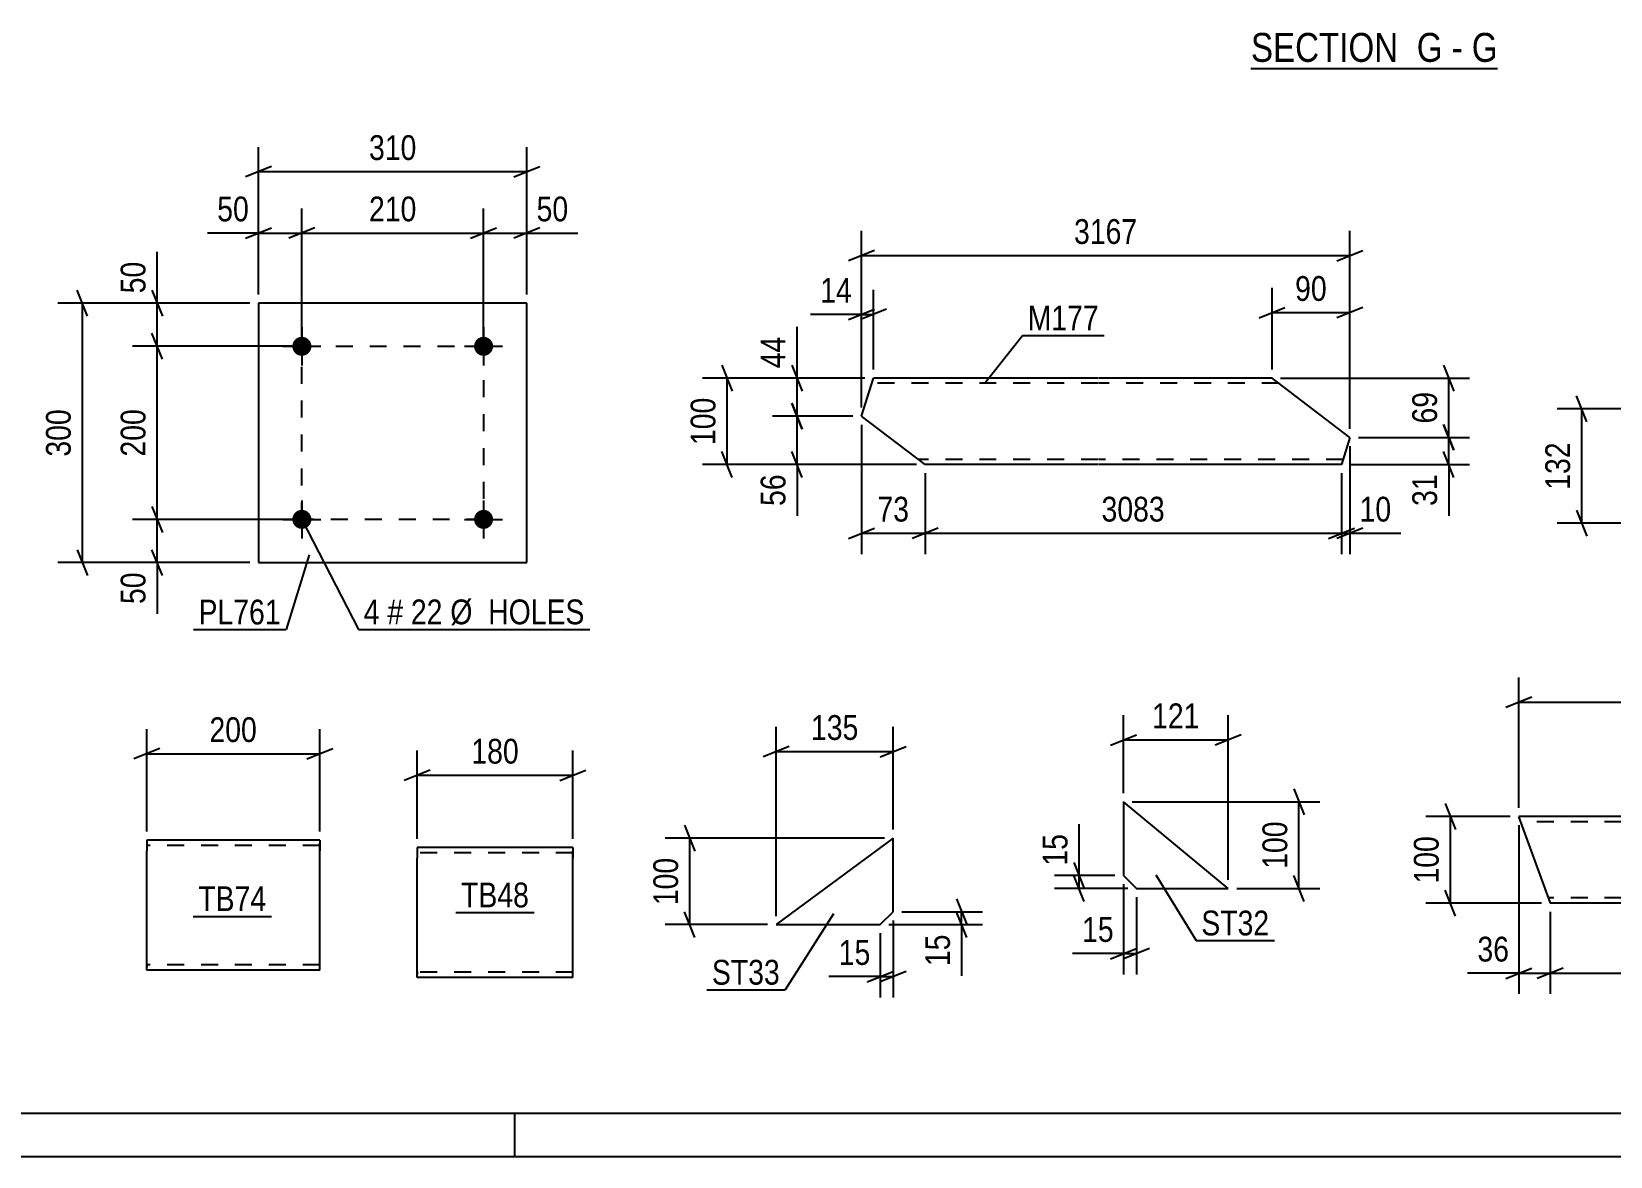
# Model space of a CAD drawing. Header units: millimetres. Extents: x 0 to 841, y 0 to 594.
# Drawn here: x 155.2 to 337.6, y 0 to 130 of the extents above; entities that cross this region are included whole.
import ezdxf

# ---------------------------------------------------------------- set-up
doc = ezdxf.new("R2010")
doc.units = ezdxf.units.MM
doc.linetypes.add('DXK_LINE_DOT2', pattern=[3.9198, 1.9599, -1.9599])
doc.styles.add('Arial Narrow', font='ARIALN.TTF', dxfattribs={"height": 0.2})

# ---------------------------------------------------------------- blocks, each defined once
blk = doc.blocks.new('Unknown-318465270-50 - 2548')
at = {"color": 6, "linetype": 'Continuous'}
blk.add_line((296.09, 125.73), (324.59, 125.73), dxfattribs=at)
at = {"color": 0, "linetype": 'Continuous'}
for points in [[(314.2, 126.48), (314.2, 129.98), (296.09, 129.98), (296.09, 126.48)], [(318.23, 126.48), (318.23, 129.98), (315.25, 129.98), (315.25, 126.48)], [(320.56, 126.48), (320.56, 129.98), (319.28, 129.98), (319.28, 126.48)], [(324.59, 126.48), (324.59, 129.98), (321.61, 129.98), (321.61, 126.48)]]:
    blk.add_wipeout(points, dxfattribs=at)
at = {"color": 7, "linetype": 'Continuous', "style": 'Arial Narrow'}
for s, p in [('SECTION ', (296.09, 126.48)), ('G', (315.25, 126.48)), ('G', (321.61, 126.48)), ('-', (319.28, 126.48))]:
    blk.add_text(s, height=3.34, dxfattribs=at).set_placement(p)
blk = doc.blocks.new('Unknown-318465270-1113')
at = {"color": 5, "linetype": 'Continuous'}
for p, q in [((5, 5), (836, 5)), ((211, 0), (211, 5)), ((0, 0), (841, 0))]:
    blk.add_line(p, q, dxfattribs=at)
blk = doc.blocks.new('Part-318465270-2434 - 2418')
at = {"color": 2, "linetype": 'Continuous'}
for p, q in [((350.68, 39.28), (327.04, 39.28)), ((330.65, 29.37), (327.04, 39.28)), ((370.78, 39.28), (350.78, 39.28)), ((370.78, 39.28), (374.42, 29.28)), ((330.68, 29.28), (330.65, 29.37)), ((350.68, 29.28), (330.68, 29.28)), ((374.42, 29.28), (350.78, 29.28))]:
    blk.add_line(p, q, dxfattribs=at)
at = {"color": 7, "linetype": 'DXK_LINE_DOT2'}
for p, q in [((350.68, 38.68), (327.26, 38.68)), ((371, 38.68), (350.78, 38.68)), ((330.46, 29.88), (330.44, 29.92)), ((350.68, 29.88), (330.46, 29.88)), ((374.2, 29.88), (350.78, 29.88)), ((374.2, 29.88), (374.18, 29.92))]:
    blk.add_line(p, q, dxfattribs=at)
blk = doc.blocks.new('Part-318465270-2163 - 2147')
at = {"color": 2, "linetype": 'Continuous'}
for p, q in [((251.08, 85.54), (252.45, 89.94)), ((278.42, 89.94), (252.45, 89.94)), ((298.52, 89.94), (278.52, 89.94)), ((307.52, 83.09), (298.52, 89.94)), ((258.42, 79.94), (251.08, 85.54)), ((307.52, 83.09), (306.54, 79.94)), ((278.42, 79.94), (258.42, 79.94)), ((306.54, 79.94), (278.52, 79.94))]:
    blk.add_line(p, q, dxfattribs=at)
at = {"color": 7, "linetype": 'DXK_LINE_DOT2'}
for p, q in [((278.42, 89.34), (252.26, 89.34)), ((299.31, 89.34), (278.52, 89.34)), ((278.42, 80.54), (257.64, 80.54)), ((306.72, 80.54), (278.52, 80.54))]:
    blk.add_line(p, q, dxfattribs=at)
blk = doc.blocks.new('Part-318465270-1904 - 1889')
at = {"color": 2, "linetype": 'Continuous'}
for p, q in [((199.73, 35.68), (199.73, 34.48)), ((217.73, 35.68), (199.73, 35.68)), ((217.73, 35.68), (217.73, 35.58)), ((217.73, 35.58), (217.73, 34.48)), ((199.73, 21.42), (199.73, 34.48)), ((217.73, 20.68), (217.73, 34.48)), ((199.73, 20.77), (199.73, 21.42)), ((199.73, 20.68), (199.73, 20.77)), ((217.73, 20.68), (199.73, 20.68))]:
    blk.add_line(p, q, dxfattribs=at)
at = {"color": 7, "linetype": 'DXK_LINE_DOT2'}
for p, q in [((217.73, 35.08), (199.73, 35.08)), ((217.73, 35.68), (217.73, 35.68)), ((217.73, 34.48), (217.73, 35.32)), ((199.73, 21.42), (199.73, 21.03)), ((199.73, 21.28), (199.73, 21.32)), ((217.73, 21.28), (199.73, 21.28)), ((199.73, 20.68), (199.73, 20.68)), ((217.73, 21.28), (217.73, 21.32))]:
    blk.add_line(p, q, dxfattribs=at)
blk = doc.blocks.new('Part-318465270-1839 - 1823')
at = {"color": 2, "linetype": 'Continuous'}
for p, q in [((293.44, 30.97), (281.35, 40.97)), ((281.35, 40.97), (281.35, 32.47)), ((281.35, 32.47), (282.85, 30.97)), ((282.85, 30.97), (293.44, 30.97))]:
    blk.add_line(p, q, dxfattribs=at)
blk = doc.blocks.new('Part-318465270-1765 - 1749')
at = {"color": 2, "linetype": 'Continuous'}
for p, q in [((254.73, 36.78), (241.23, 26.78)), ((254.73, 28.28), (254.73, 36.78)), ((253.23, 26.78), (254.73, 28.28)), ((241.23, 26.78), (253.23, 26.78))]:
    blk.add_line(p, q, dxfattribs=at)
blk = doc.blocks.new('Part-318465270-1732 - 1718')
at = {"color": 2, "linetype": 'Continuous'}
for p, q in [((168.47, 36.53), (168.47, 35.33)), ((188.47, 36.53), (168.47, 36.53)), ((188.47, 36.53), (188.47, 36.44)), ((168.47, 22.27), (168.47, 35.33)), ((188.47, 36.44), (188.47, 35.33)), ((188.47, 21.53), (188.47, 35.33)), ((168.47, 21.62), (168.47, 22.27)), ((168.47, 21.53), (168.47, 21.62)), ((188.47, 21.53), (168.47, 21.53))]:
    blk.add_line(p, q, dxfattribs=at)
at = {"color": 7, "linetype": 'DXK_LINE_DOT2'}
for p, q in [((188.47, 35.93), (168.47, 35.93)), ((188.47, 35.33), (188.47, 36.18)), ((168.47, 22.27), (168.47, 21.88)), ((168.47, 22.13), (168.47, 22.18)), ((188.47, 22.13), (168.47, 22.13)), ((188.47, 22.13), (188.47, 22.18)), ((168.47, 21.53), (168.47, 21.53))]:
    blk.add_line(p, q, dxfattribs=at)
blk = doc.blocks.new('Part-318465270-1331 - 1315')
at = {"color": 2, "linetype": 'Continuous'}
for p, q in [((181.4, 98.61), (181.4, 68.61)), ((212.4, 98.61), (181.4, 98.61)), ((212.4, 68.61), (212.4, 98.61)), ((181.4, 68.61), (212.4, 68.61))]:
    blk.add_line(p, q, dxfattribs=at)
blk = doc.blocks.new('Bolt-318465270-1364 - 1315')
at = {"linetype": 'Continuous'}
for points in [[(187.5, 73.61, -1), (185.3, 73.61, -1)], [(208.5, 73.61, -1), (206.3, 73.61, -1)]]:
    blk.add_hatch(color=1, dxfattribs=at).paths.add_polyline_path(points)
at = {"color": 1, "linetype": 'Continuous'}
for p, q in [((186.4, 75.81), (186.4, 71.41)), ((207.4, 75.81), (207.4, 71.41)), ((184.2, 73.61), (188.6, 73.61)), ((205.2, 73.61), (209.6, 73.61))]:
    blk.add_line(p, q, dxfattribs=at)
blk = doc.blocks.new('Bolt-318465270-1369 - 1315')
at = {"linetype": 'Continuous'}
for points in [[(187.5, 93.61, -1), (185.3, 93.61, -1)], [(208.5, 93.61, -1), (206.3, 93.61, -1)]]:
    blk.add_hatch(color=1, dxfattribs=at).paths.add_polyline_path(points)
at = {"color": 1, "linetype": 'Continuous'}
for p, q in [((186.4, 95.81), (186.4, 91.41)), ((207.4, 95.81), (207.4, 91.41)), ((184.2, 93.61), (188.6, 93.61)), ((205.2, 93.61), (209.6, 93.61))]:
    blk.add_line(p, q, dxfattribs=at)
blk = doc.blocks.new('Rectangle-318465270-1478 - 1315')
at = {"color": 1, "linetype": 'DXK_LINE_DOT2'}
blk.add_lwpolyline([(186.4, 93.61), (207.4, 93.61), (207.4, 73.61), (186.4, 73.61), (186.4, 93.61)], close=True, dxfattribs=at)
blk = doc.blocks.new('StraightDimension-318465270-1245 - 1205')
at = {"color": 7, "linetype": 'Continuous'}
for p, q in [((334.92, 84.87), (333.72, 87.87)), ((345.06, 86.37), (331.47, 86.37)), ((334.32, 73.17), (334.32, 86.37)), ((345.06, 73.17), (331.47, 73.17)), ((333.72, 74.67), (334.92, 71.67))]:
    blk.add_line(p, q, dxfattribs=at)
at = {"color": 0}
blk.add_wipeout([(333.57, 83.11), (329.37, 83.11), (329.37, 76.43), (333.57, 76.43)], dxfattribs=at)
at = {"color": 3, "style": 'Arial Narrow'}
blk.add_text('132', height=2.863, rotation=90.0002, dxfattribs=at).set_placement((332.97, 77.03))
blk = doc.blocks.new('StraightDimension-318465270-2501 - 2418')
at = {"color": 7, "linetype": 'Continuous'}
for p, q in [((327.04, 38.28), (327.04, 18.77)), ((330.68, 28.28), (330.68, 18.77)), ((325.54, 20.57), (328.54, 21.77)), ((327.04, 21.17), (330.68, 21.17)), ((332.18, 21.77), (329.18, 20.57))]:
    blk.add_line(p, q, dxfattribs=at)
at = {"color": 0}
blk.add_wipeout([(326.51, 21.92), (326.51, 26.12), (321.66, 26.12), (321.66, 21.92)], dxfattribs=at)
at = {"color": 7, "linetype": 'Continuous'}
blk.add_line((327.04, 21.17), (321.13, 21.17), dxfattribs=at)
blk.add_line((327.04, 21.17), (321.13, 21.17), dxfattribs=at)
at = {"color": 3, "style": 'Arial Narrow'}
blk.add_text('36', height=2.863, dxfattribs=at).set_placement((322.26, 22.52))
blk = doc.blocks.new('StraightDimension-318465270-2437 - 2418')
at = {"color": 7, "linetype": 'Continuous'}
for p, q in [((327.04, 40.28), (327.04, 55.33)), ((374.42, 30.28), (374.42, 55.33)), ((328.54, 53.08), (325.54, 51.88)), ((372.92, 51.88), (375.92, 53.08)), ((327.04, 52.48), (374.42, 52.48))]:
    blk.add_line(p, q, dxfattribs=at)
at = {"color": 0}
blk.add_wipeout([(354.99, 53.23), (354.99, 57.43), (346.47, 57.43), (346.47, 53.23)], dxfattribs=at)
at = {"color": 3, "style": 'Arial Narrow'}
blk.add_text('3261', height=2.863, dxfattribs=at).set_placement((347.07, 53.83))
blk = doc.blocks.new('StraightDimension-318465270-2448 - 2418')
at = {"color": 7, "linetype": 'Continuous'}
for p, q in [((318.53, 40.78), (319.73, 37.78)), ((326.04, 39.28), (316.28, 39.28)), ((319.13, 29.28), (319.13, 39.28)), ((329.68, 29.28), (316.28, 29.28)), ((319.73, 27.78), (318.53, 30.78))]:
    blk.add_line(p, q, dxfattribs=at)
at = {"color": 0}
blk.add_wipeout([(318.38, 37.62), (314.18, 37.62), (314.18, 30.93), (318.38, 30.93)], dxfattribs=at)
at = {"color": 3, "style": 'Arial Narrow'}
blk.add_text('100', height=2.863, rotation=90.0002, dxfattribs=at).set_placement((317.78, 31.53))
blk = doc.blocks.new('StraightDimension-318465270-2484 - 2418')
at = {"color": 7, "linetype": 'Continuous'}
for p, q in [((330.68, 28.28), (330.68, 18.77)), ((374.42, 28.28), (374.42, 18.77)), ((332.18, 21.77), (329.18, 20.57)), ((330.68, 21.17), (374.42, 21.17)), ((372.92, 20.57), (375.92, 21.77))]:
    blk.add_line(p, q, dxfattribs=at)
at = {"color": 0}
blk.add_wipeout([(356.8, 21.92), (356.8, 26.12), (348.29, 26.12), (348.29, 21.92)], dxfattribs=at)
at = {"color": 3, "style": 'Arial Narrow'}
blk.add_text('3225', height=2.863, dxfattribs=at).set_placement((348.89, 22.52))
blk = doc.blocks.new('StraightDimension-318465270-2254 - 2147')
at = {"color": 7, "linetype": 'Continuous'}
for p, q in [((318.34, 84.59), (319.54, 81.59)), ((308.52, 83.09), (321.34, 83.09)), ((318.94, 79.94), (318.94, 83.09)), ((319.54, 78.44), (318.34, 81.44)), ((307.54, 79.94), (321.34, 79.94))]:
    blk.add_line(p, q, dxfattribs=at)
at = {"color": 0}
blk.add_wipeout([(318.19, 79.42), (313.99, 79.42), (313.99, 74.56), (318.19, 74.56)], dxfattribs=at)
at = {"color": 7, "linetype": 'Continuous'}
blk.add_line((318.94, 79.94), (318.94, 74.04), dxfattribs=at)
blk.add_line((318.94, 79.94), (318.94, 74.04), dxfattribs=at)
at = {"color": 3, "style": 'Arial Narrow'}
blk.add_text('31', height=2.863, rotation=90.0002, dxfattribs=at).set_placement((317.59, 75.16))
blk = doc.blocks.new('StraightDimension-318465270-2166 - 2147')
at = {"color": 7, "linetype": 'Continuous'}
for p, q in [((251.08, 86.54), (251.08, 106.94)), ((307.52, 84.09), (307.52, 106.94)), ((252.58, 104.69), (249.58, 103.49)), ((251.08, 104.09), (307.52, 104.09)), ((306.02, 103.49), (309.02, 104.69))]:
    blk.add_line(p, q, dxfattribs=at)
at = {"color": 0}
blk.add_wipeout([(283.55, 104.84), (283.55, 109.04), (275.04, 109.04), (275.04, 104.84)], dxfattribs=at)
at = {"color": 3, "style": 'Arial Narrow'}
blk.add_text('3167', height=2.863, dxfattribs=at).set_placement((275.64, 105.44))
blk = doc.blocks.new('StraightDimension-318465270-2281 - 2147')
at = {"color": 7, "linetype": 'Continuous'}
for p, q in [((251.08, 86.54), (251.08, 100.15)), ((252.45, 90.94), (252.45, 100.15)), ((249.58, 96.7), (252.58, 97.9)), ((253.95, 97.9), (250.95, 96.7)), ((251.08, 97.3), (252.45, 97.3))]:
    blk.add_line(p, q, dxfattribs=at)
at = {"color": 0}
blk.add_wipeout([(250.55, 98.05), (250.55, 102.25), (245.7, 102.25), (245.7, 98.05)], dxfattribs=at)
at = {"color": 7, "linetype": 'Continuous'}
blk.add_line((251.08, 97.3), (245.17, 97.3), dxfattribs=at)
blk.add_line((251.08, 97.3), (245.17, 97.3), dxfattribs=at)
at = {"color": 3, "style": 'Arial Narrow'}
blk.add_text('14', height=2.863, dxfattribs=at).set_placement((246.3, 98.65))
blk = doc.blocks.new('StraightDimension-318465270-2177 - 2147')
at = {"color": 7, "linetype": 'Continuous'}
for p, q in [((243.04, 87.04), (244.24, 84.04)), ((250.08, 85.54), (240.79, 85.54)), ((243.64, 79.94), (243.64, 85.54)), ((244.24, 78.44), (243.04, 81.44)), ((257.42, 79.94), (240.79, 79.94))]:
    blk.add_line(p, q, dxfattribs=at)
at = {"color": 0}
blk.add_wipeout([(242.89, 79.42), (238.69, 79.42), (238.69, 74.56), (242.89, 74.56)], dxfattribs=at)
at = {"color": 7, "linetype": 'Continuous'}
blk.add_line((243.64, 79.94), (243.64, 74.04), dxfattribs=at)
blk.add_line((243.64, 79.94), (243.64, 74.04), dxfattribs=at)
at = {"color": 3, "style": 'Arial Narrow'}
blk.add_text('56', height=2.863, rotation=90.0002, dxfattribs=at).set_placement((242.29, 75.16))
blk = doc.blocks.new('StraightDimension-318465270-2202 - 2147')
at = {"color": 7, "linetype": 'Continuous'}
for p, q in [((243.04, 91.44), (244.24, 88.44)), ((251.45, 89.94), (240.79, 89.94)), ((243.64, 85.54), (243.64, 89.94)), ((244.24, 84.04), (243.04, 87.04)), ((250.08, 85.54), (240.79, 85.54))]:
    blk.add_line(p, q, dxfattribs=at)
at = {"color": 0}
blk.add_wipeout([(242.89, 95.32), (238.69, 95.32), (238.69, 90.47), (242.89, 90.47)], dxfattribs=at)
at = {"color": 7, "linetype": 'Continuous'}
blk.add_line((243.64, 89.94), (243.64, 95.85), dxfattribs=at)
blk.add_line((243.64, 89.94), (243.64, 95.85), dxfattribs=at)
at = {"color": 3, "style": 'Arial Narrow'}
blk.add_text('44', height=2.863, rotation=90.0002, dxfattribs=at).set_placement((242.29, 91.07))
blk = doc.blocks.new('StraightDimension-318465270-2229 - 2147')
at = {"color": 7, "linetype": 'Continuous'}
for p, q in [((318.34, 91.44), (319.54, 88.44)), ((299.52, 89.94), (321.34, 89.94)), ((318.94, 83.09), (318.94, 89.94)), ((319.54, 81.59), (318.34, 84.59)), ((308.52, 83.09), (321.34, 83.09))]:
    blk.add_line(p, q, dxfattribs=at)
at = {"color": 0}
blk.add_wipeout([(318.19, 88.94), (313.99, 88.94), (313.99, 84.09), (318.19, 84.09)], dxfattribs=at)
at = {"color": 3, "style": 'Arial Narrow'}
blk.add_text('69', height=2.863, rotation=90.0002, dxfattribs=at).set_placement((317.59, 84.69))
blk = doc.blocks.new('StraightDimension-318465270-2299 - 2147')
at = {"color": 7, "linetype": 'Continuous'}
for p, q in [((258.42, 78.94), (258.42, 69.61)), ((306.54, 78.94), (306.54, 69.61)), ((259.92, 72.61), (256.92, 71.41)), ((258.42, 72.01), (306.54, 72.01)), ((305.04, 71.41), (308.04, 72.61))]:
    blk.add_line(p, q, dxfattribs=at)
at = {"color": 0}
blk.add_wipeout([(286.74, 72.76), (286.74, 76.96), (278.22, 76.96), (278.22, 72.76)], dxfattribs=at)
at = {"color": 3, "style": 'Arial Narrow'}
blk.add_text('3083', height=2.863, dxfattribs=at).set_placement((278.82, 73.36))
blk = doc.blocks.new('StraightDimension-318465270-2323 - 2147')
at = {"color": 7, "linetype": 'Continuous'}
for p, q in [((307.52, 82.09), (307.52, 69.61)), ((306.54, 78.94), (306.54, 69.61)), ((305.04, 71.41), (308.04, 72.61)), ((309.02, 72.61), (306.02, 71.41)), ((306.54, 72.01), (307.52, 72.01))]:
    blk.add_line(p, q, dxfattribs=at)
at = {"color": 0}
blk.add_wipeout([(312.9, 72.76), (312.9, 76.96), (308.04, 76.96), (308.04, 72.76)], dxfattribs=at)
at = {"color": 7, "linetype": 'Continuous'}
blk.add_line((307.52, 72.01), (313.42, 72.01), dxfattribs=at)
blk.add_line((307.52, 72.01), (313.42, 72.01), dxfattribs=at)
at = {"color": 3, "style": 'Arial Narrow'}
blk.add_text('10', height=2.863, dxfattribs=at).set_placement((308.64, 73.36))
blk = doc.blocks.new('StraightDimension-318465270-2340 - 2147')
at = {"color": 7, "linetype": 'Continuous'}
for p, q in [((251.08, 84.54), (251.08, 69.61)), ((258.42, 78.94), (258.42, 69.61)), ((249.58, 71.41), (252.58, 72.61)), ((251.08, 72.01), (258.42, 72.01)), ((259.92, 72.61), (256.92, 71.41))]:
    blk.add_line(p, q, dxfattribs=at)
at = {"color": 0}
blk.add_wipeout([(257.18, 72.76), (257.18, 76.96), (252.32, 76.96), (252.32, 72.76)], dxfattribs=at)
at = {"color": 3, "style": 'Arial Narrow'}
blk.add_text('73', height=2.863, dxfattribs=at).set_placement((252.92, 73.36))
blk = doc.blocks.new('StraightDimension-318465270-2358 - 2147')
at = {"color": 7, "linetype": 'Continuous'}
for p, q in [((234.95, 91.44), (236.15, 88.44)), ((251.45, 89.94), (232.7, 89.94)), ((235.55, 79.94), (235.55, 89.94)), ((236.15, 78.44), (234.95, 81.44)), ((257.42, 79.94), (232.7, 79.94))]:
    blk.add_line(p, q, dxfattribs=at)
at = {"color": 0}
blk.add_wipeout([(234.8, 88.28), (230.6, 88.28), (230.6, 81.6), (234.8, 81.6)], dxfattribs=at)
at = {"color": 3, "style": 'Arial Narrow'}
blk.add_text('100', height=2.863, rotation=90.0002, dxfattribs=at).set_placement((234.2, 82.2))
blk = doc.blocks.new('StraightDimension-318465270-2390 - 2147')
at = {"color": 7, "linetype": 'Continuous'}
for p, q in [((298.52, 90.94), (298.52, 100.36)), ((307.52, 84.09), (307.52, 100.36)), ((297.02, 96.91), (300.02, 98.11)), ((298.52, 97.51), (307.52, 97.51)), ((309.02, 98.11), (306.02, 96.91))]:
    blk.add_line(p, q, dxfattribs=at)
at = {"color": 0}
blk.add_wipeout([(305.45, 98.26), (305.45, 102.46), (300.59, 102.46), (300.59, 98.26)], dxfattribs=at)
at = {"color": 3, "style": 'Arial Narrow'}
blk.add_text('90', height=2.863, dxfattribs=at).set_placement((301.19, 98.86))
blk = doc.blocks.new('StraightDimension-318465270-1906 - 1889')
at = {"color": 7, "linetype": 'Continuous'}
for p, q in [((199.73, 36.68), (199.73, 46.89)), ((217.73, 36.68), (217.73, 46.89)), ((201.23, 44.64), (198.23, 43.44)), ((199.73, 44.04), (217.73, 44.04)), ((216.23, 43.44), (219.23, 44.64))]:
    blk.add_line(p, q, dxfattribs=at)
at = {"color": 0}
blk.add_wipeout([(212.07, 44.79), (212.07, 48.99), (205.39, 48.99), (205.39, 44.79)], dxfattribs=at)
at = {"color": 3, "style": 'Arial Narrow'}
blk.add_text('180', height=2.863, dxfattribs=at).set_placement((205.99, 45.39))
blk = doc.blocks.new('StraightDimension-318465270-1875 - 1823')
at = {"color": 7, "linetype": 'Continuous'}
for p, q in [((275.63, 33.97), (276.83, 30.97)), ((280.35, 32.47), (273.38, 32.47)), ((276.83, 29.47), (275.63, 32.47)), ((276.23, 30.97), (276.23, 32.47)), ((281.85, 30.97), (273.38, 30.97))]:
    blk.add_line(p, q, dxfattribs=at)
at = {"color": 0}
blk.add_wipeout([(275.48, 37.85), (271.28, 37.85), (271.28, 33), (275.48, 33)], dxfattribs=at)
at = {"color": 7, "linetype": 'Continuous'}
blk.add_line((276.23, 32.47), (276.23, 38.38), dxfattribs=at)
blk.add_line((276.23, 32.47), (276.23, 38.38), dxfattribs=at)
at = {"color": 3, "style": 'Arial Narrow'}
blk.add_text('15', height=2.863, rotation=90.0002, dxfattribs=at).set_placement((274.88, 33.6))
blk = doc.blocks.new('StraightDimension-318465270-1863 - 1823')
at = {"color": 7, "linetype": 'Continuous'}
for p, q in [((301.03, 42.47), (302.23, 39.47)), ((282.35, 40.97), (304.03, 40.97)), ((301.63, 30.97), (301.63, 40.97)), ((302.23, 29.47), (301.03, 32.47)), ((294.44, 30.97), (304.03, 30.97))]:
    blk.add_line(p, q, dxfattribs=at)
at = {"color": 0}
blk.add_wipeout([(300.88, 39.31), (296.68, 39.31), (296.68, 32.63), (300.88, 32.63)], dxfattribs=at)
at = {"color": 3, "style": 'Arial Narrow'}
blk.add_text('100', height=2.863, rotation=90.0002, dxfattribs=at).set_placement((300.28, 33.23))
blk = doc.blocks.new('StraightDimension-318465270-1841 - 1823')
at = {"color": 7, "linetype": 'Continuous'}
for p, q in [((281.35, 31.47), (281.35, 21.04)), ((282.85, 29.97), (282.85, 21.04)), ((279.85, 22.84), (282.85, 24.04)), ((284.35, 24.04), (281.35, 22.84)), ((281.35, 23.44), (282.85, 23.44))]:
    blk.add_line(p, q, dxfattribs=at)
at = {"color": 0}
blk.add_wipeout([(280.83, 24.19), (280.83, 28.39), (275.97, 28.39), (275.97, 24.19)], dxfattribs=at)
at = {"color": 7, "linetype": 'Continuous'}
blk.add_line((281.35, 23.44), (275.45, 23.44), dxfattribs=at)
blk.add_line((281.35, 23.44), (275.45, 23.44), dxfattribs=at)
at = {"color": 3, "style": 'Arial Narrow'}
blk.add_text('15', height=2.863, dxfattribs=at).set_placement((276.57, 24.79))
blk = doc.blocks.new('StraightDimension-318465270-1853 - 1823')
at = {"color": 7, "linetype": 'Continuous'}
for p, q in [((281.35, 41.97), (281.35, 50.98)), ((293.44, 31.97), (293.44, 50.98)), ((279.85, 47.53), (282.85, 48.73)), ((281.35, 48.13), (293.44, 48.13)), ((294.94, 48.73), (291.94, 47.53))]:
    blk.add_line(p, q, dxfattribs=at)
at = {"color": 0}
blk.add_wipeout([(290.74, 48.88), (290.74, 53.08), (284.06, 53.08), (284.06, 48.88)], dxfattribs=at)
at = {"color": 3, "style": 'Arial Narrow'}
blk.add_text('121', height=2.863, dxfattribs=at).set_placement((284.66, 49.48))
blk = doc.blocks.new('StraightDimension-318465270-1767 - 1749')
at = {"color": 7, "linetype": 'Continuous'}
for p, q in [((241.23, 27.78), (241.23, 49.63)), ((254.73, 37.78), (254.73, 49.63)), ((242.73, 47.38), (239.73, 46.18)), ((241.23, 46.78), (254.73, 46.78)), ((253.23, 46.18), (256.23, 47.38))]:
    blk.add_line(p, q, dxfattribs=at)
at = {"color": 0}
blk.add_wipeout([(251.32, 47.53), (251.32, 51.73), (244.64, 51.73), (244.64, 47.53)], dxfattribs=at)
at = {"color": 3, "style": 'Arial Narrow'}
blk.add_text('135', height=2.863, dxfattribs=at).set_placement((245.24, 48.13))
blk = doc.blocks.new('StraightDimension-318465270-1781 - 1749')
at = {"color": 7, "linetype": 'Continuous'}
for p, q in [((253.23, 25.78), (253.23, 18.38)), ((254.73, 27.28), (254.73, 18.38)), ((251.73, 20.18), (254.73, 21.38)), ((256.23, 21.38), (253.23, 20.18)), ((253.23, 20.78), (254.73, 20.78))]:
    blk.add_line(p, q, dxfattribs=at)
at = {"color": 0}
blk.add_wipeout([(252.71, 21.53), (252.71, 25.73), (247.85, 25.73), (247.85, 21.53)], dxfattribs=at)
at = {"color": 7, "linetype": 'Continuous'}
blk.add_line((253.23, 20.78), (247.32, 20.78), dxfattribs=at)
blk.add_line((253.23, 20.78), (247.32, 20.78), dxfattribs=at)
at = {"color": 3, "style": 'Arial Narrow'}
blk.add_text('15', height=2.863, dxfattribs=at).set_placement((248.45, 22.13))
blk = doc.blocks.new('StraightDimension-318465270-1797 - 1749')
at = {"color": 7, "linetype": 'Continuous'}
for p, q in [((253.73, 36.78), (228.38, 36.78)), ((230.63, 38.28), (231.83, 35.28)), ((231.23, 26.78), (231.23, 36.78)), ((231.83, 25.28), (230.63, 28.28)), ((240.23, 26.78), (228.38, 26.78))]:
    blk.add_line(p, q, dxfattribs=at)
at = {"color": 0}
blk.add_wipeout([(230.48, 35.12), (226.28, 35.12), (226.28, 28.43), (230.48, 28.43)], dxfattribs=at)
at = {"color": 3, "style": 'Arial Narrow'}
blk.add_text('100', height=2.863, rotation=90.0002, dxfattribs=at).set_placement((229.88, 29.03))
blk = doc.blocks.new('StraightDimension-318465270-1809 - 1749')
at = {"color": 7, "linetype": 'Continuous'}
for p, q in [((262.05, 29.78), (263.25, 26.78)), ((255.73, 28.28), (265.05, 28.28)), ((263.25, 25.28), (262.05, 28.28)), ((262.65, 26.78), (262.65, 28.28)), ((254.23, 26.78), (265.05, 26.78))]:
    blk.add_line(p, q, dxfattribs=at)
at = {"color": 0}
blk.add_wipeout([(261.9, 26.25), (257.7, 26.25), (257.7, 21.39), (261.9, 21.39)], dxfattribs=at)
at = {"color": 7, "linetype": 'Continuous'}
blk.add_line((262.65, 26.78), (262.65, 20.87), dxfattribs=at)
blk.add_line((262.65, 26.78), (262.65, 20.87), dxfattribs=at)
at = {"color": 3, "style": 'Arial Narrow'}
blk.add_text('15', height=2.863, rotation=90.0002, dxfattribs=at).set_placement((261.3, 21.99))
blk = doc.blocks.new('StraightDimension-318465270-1735 - 1718')
at = {"color": 7, "linetype": 'Continuous'}
for p, q in [((168.47, 37.53), (168.47, 49.38)), ((188.47, 37.53), (188.47, 49.38)), ((169.97, 47.13), (166.97, 45.93)), ((168.47, 46.53), (188.47, 46.53)), ((186.97, 45.93), (189.97, 47.13))]:
    blk.add_line(p, q, dxfattribs=at)
at = {"color": 0}
blk.add_wipeout([(181.81, 47.28), (181.81, 51.48), (175.12, 51.48), (175.12, 47.28)], dxfattribs=at)
at = {"color": 3, "style": 'Arial Narrow'}
blk.add_text('200', height=2.863, dxfattribs=at).set_placement((175.72, 47.88))
blk = doc.blocks.new('StraightDimension-318465270-1371 - 1315')
at = {"color": 7, "linetype": 'Continuous'}
for p, q in [((181.4, 99.61), (181.4, 116.64)), ((212.4, 99.61), (212.4, 116.64)), ((182.9, 114.39), (179.9, 113.19)), ((181.4, 113.79), (212.4, 113.79)), ((210.9, 113.19), (213.9, 114.39))]:
    blk.add_line(p, q, dxfattribs=at)
at = {"color": 0}
blk.add_wipeout([(200.25, 114.54), (200.25, 118.74), (193.56, 118.74), (193.56, 114.54)], dxfattribs=at)
at = {"color": 3, "style": 'Arial Narrow'}
blk.add_text('310', height=2.863, dxfattribs=at).set_placement((194.16, 115.14))
blk = doc.blocks.new('StraightDimension-318465270-1395 - 1315')
at = {"color": 7, "linetype": 'Continuous'}
for p, q in [((186.4, 94.61), (186.4, 109.55)), ((207.4, 94.61), (207.4, 109.55)), ((187.9, 107.3), (184.9, 106.1)), ((186.4, 106.7), (207.4, 106.7)), ((205.9, 106.1), (208.9, 107.3))]:
    blk.add_line(p, q, dxfattribs=at)
at = {"color": 0}
blk.add_wipeout([(200.25, 107.45), (200.25, 111.65), (193.56, 111.65), (193.56, 107.45)], dxfattribs=at)
at = {"color": 3, "style": 'Arial Narrow'}
blk.add_text('210', height=2.863, dxfattribs=at).set_placement((194.16, 108.05))
blk = doc.blocks.new('StraightDimension-318465270-1382 - 1315')
at = {"color": 7, "linetype": 'Continuous'}
for p, q in [((181.4, 99.61), (181.4, 109.55)), ((186.4, 94.61), (186.4, 109.55)), ((179.9, 106.1), (182.9, 107.3)), ((181.4, 106.7), (186.4, 106.7)), ((187.9, 107.3), (184.9, 106.1))]:
    blk.add_line(p, q, dxfattribs=at)
at = {"color": 0}
blk.add_wipeout([(180.88, 107.45), (180.88, 111.65), (176.02, 111.65), (176.02, 107.45)], dxfattribs=at)
at = {"color": 7, "linetype": 'Continuous'}
blk.add_line((181.4, 106.7), (175.5, 106.7), dxfattribs=at)
blk.add_line((181.4, 106.7), (175.5, 106.7), dxfattribs=at)
at = {"color": 3, "style": 'Arial Narrow'}
blk.add_text('50', height=2.863, dxfattribs=at).set_placement((176.62, 108.05))
blk = doc.blocks.new('StraightDimension-318465270-1411 - 1315')
at = {"color": 7, "linetype": 'Continuous'}
for p, q in [((207.4, 94.61), (207.4, 109.55)), ((212.4, 99.61), (212.4, 109.55)), ((205.9, 106.1), (208.9, 107.3)), ((207.4, 106.7), (212.4, 106.7)), ((213.9, 107.3), (210.9, 106.1))]:
    blk.add_line(p, q, dxfattribs=at)
at = {"color": 0}
blk.add_wipeout([(217.79, 107.45), (217.79, 111.65), (212.93, 111.65), (212.93, 107.45)], dxfattribs=at)
at = {"color": 7, "linetype": 'Continuous'}
blk.add_line((212.4, 106.7), (218.31, 106.7), dxfattribs=at)
blk.add_line((212.4, 106.7), (218.31, 106.7), dxfattribs=at)
at = {"color": 3, "style": 'Arial Narrow'}
blk.add_text('50', height=2.863, dxfattribs=at).set_placement((213.53, 108.05))
blk = doc.blocks.new('StraightDimension-318465270-1425 - 1315')
at = {"color": 7, "linetype": 'Continuous'}
for p, q in [((180.4, 98.61), (158.19, 98.61)), ((161.64, 97.11), (160.44, 100.11)), ((161.04, 68.61), (161.04, 98.61)), ((160.44, 70.11), (161.64, 67.11)), ((180.4, 68.61), (158.19, 68.61))]:
    blk.add_line(p, q, dxfattribs=at)
at = {"color": 0}
blk.add_wipeout([(160.29, 86.95), (156.09, 86.95), (156.09, 80.26), (160.29, 80.26)], dxfattribs=at)
at = {"color": 3, "style": 'Arial Narrow'}
blk.add_text('300', height=2.863, rotation=90.0002, dxfattribs=at).set_placement((159.69, 80.86))
blk = doc.blocks.new('StraightDimension-318465270-1436 - 1315')
at = {"color": 7, "linetype": 'Continuous'}
for p, q in [((180.4, 98.61), (166.83, 98.61)), ((169.08, 100.11), (170.28, 97.11)), ((169.68, 93.61), (169.68, 98.61)), ((170.28, 92.11), (169.08, 95.11)), ((185.4, 93.61), (166.83, 93.61))]:
    blk.add_line(p, q, dxfattribs=at)
at = {"color": 0}
blk.add_wipeout([(168.93, 103.99), (164.73, 103.99), (164.73, 99.13), (168.93, 99.13)], dxfattribs=at)
at = {"color": 7, "linetype": 'Continuous'}
blk.add_line((169.68, 98.61), (169.68, 104.51), dxfattribs=at)
blk.add_line((169.68, 98.61), (169.68, 104.51), dxfattribs=at)
at = {"color": 3, "style": 'Arial Narrow'}
blk.add_text('50', height=2.863, rotation=90.0002, dxfattribs=at).set_placement((168.33, 99.73))
blk = doc.blocks.new('StraightDimension-318465270-1449 - 1315')
at = {"color": 7, "linetype": 'Continuous'}
for p, q in [((170.28, 92.11), (169.08, 95.11)), ((185.4, 93.61), (166.83, 93.61)), ((169.68, 73.61), (169.68, 93.61)), ((169.08, 75.11), (170.28, 72.11)), ((185.4, 73.61), (166.83, 73.61))]:
    blk.add_line(p, q, dxfattribs=at)
at = {"color": 0}
blk.add_wipeout([(168.93, 86.95), (164.73, 86.95), (164.73, 80.27), (168.93, 80.27)], dxfattribs=at)
at = {"color": 3, "style": 'Arial Narrow'}
blk.add_text('200', height=2.863, rotation=90.0002, dxfattribs=at).set_placement((168.33, 80.87))
blk = doc.blocks.new('StraightDimension-318465270-1465 - 1315')
at = {"color": 7, "linetype": 'Continuous'}
for p, q in [((169.08, 75.11), (170.28, 72.11)), ((185.4, 73.61), (166.83, 73.61)), ((169.68, 68.61), (169.68, 73.61)), ((170.28, 67.11), (169.08, 70.11)), ((180.4, 68.61), (166.83, 68.61))]:
    blk.add_line(p, q, dxfattribs=at)
at = {"color": 0}
blk.add_wipeout([(168.93, 68.08), (164.73, 68.08), (164.73, 63.23), (168.93, 63.23)], dxfattribs=at)
at = {"color": 7, "linetype": 'Continuous'}
blk.add_line((169.68, 68.61), (169.68, 62.7), dxfattribs=at)
blk.add_line((169.68, 68.61), (169.68, 62.7), dxfattribs=at)
at = {"color": 3, "style": 'Arial Narrow'}
blk.add_text('50', height=2.863, rotation=90.0002, dxfattribs=at).set_placement((168.33, 63.83))
blk = doc.blocks.new('Mark-318465270-2159 - 2147')
at = {"color": 0}
blk.add_wipeout([(278.51, 95.45), (278.51, 98.45), (270.28, 98.45), (270.28, 95.45)], dxfattribs=at)
blk.add_wipeout([(278.51, 95.45), (278.51, 98.45), (270.28, 98.45), (270.28, 95.45)], dxfattribs=at)
at = {"color": 30, "linetype": 'Continuous'}
for p, q in [((265.42, 89.45), (269.68, 94.85)), ((269.68, 94.85), (279.11, 94.85))]:
    blk.add_line(p, q, dxfattribs=at)
at = {"color": 3, "style": 'Arial Narrow'}
blk.add_text('M177', height=2.863, dxfattribs=at).set_placement((270.28, 95.45))
blk = doc.blocks.new('Mark-318465270-1902 - 1889')
at = {"color": 0}
blk.add_wipeout([(212.66, 28.78), (212.66, 31.78), (204.8, 31.78), (204.8, 28.78)], dxfattribs=at)
blk.add_wipeout([(212.66, 28.78), (212.66, 31.78), (204.8, 31.78), (204.8, 28.78)], dxfattribs=at)
at = {"color": 30, "linetype": 'Continuous'}
blk.add_line((204.2, 28.18), (213.26, 28.18), dxfattribs=at)
at = {"color": 3, "style": 'Arial Narrow'}
blk.add_text('TB48', height=2.863, dxfattribs=at).set_placement((204.8, 28.78))
blk = doc.blocks.new('Mark-318465270-1835 - 1823')
at = {"color": 0}
blk.add_wipeout([(298.2, 25.54), (298.2, 28.54), (290.35, 28.54), (290.35, 25.54)], dxfattribs=at)
blk.add_wipeout([(298.2, 25.54), (298.2, 28.54), (290.35, 28.54), (290.35, 25.54)], dxfattribs=at)
at = {"color": 30, "linetype": 'Continuous'}
for p, q in [((285.1, 32.53), (289.75, 24.94)), ((289.75, 24.94), (298.8, 24.94))]:
    blk.add_line(p, q, dxfattribs=at)
at = {"color": 3, "style": 'Arial Narrow'}
blk.add_text('ST32', height=2.863, dxfattribs=at).set_placement((290.35, 25.54))
blk = doc.blocks.new('Mark-318465270-1761 - 1749')
at = {"color": 0}
blk.add_wipeout([(241.64, 19.85), (241.64, 22.85), (233.79, 22.85), (233.79, 19.85)], dxfattribs=at)
blk.add_wipeout([(241.64, 19.85), (241.64, 22.85), (233.79, 22.85), (233.79, 19.85)], dxfattribs=at)
at = {"color": 30, "linetype": 'Continuous'}
for p in [(247.86, 28.02), (233.19, 19.25)]:
    blk.add_line(p, (242.24, 19.25), dxfattribs=at)
at = {"color": 3, "style": 'Arial Narrow'}
blk.add_text('ST33', height=2.863, dxfattribs=at).set_placement((233.79, 19.85))
blk = doc.blocks.new('Mark-318465270-1730 - 1718')
at = {"color": 0}
blk.add_wipeout([(182.29, 28.34), (182.29, 31.34), (174.43, 31.34), (174.43, 28.34)], dxfattribs=at)
blk.add_wipeout([(182.29, 28.34), (182.29, 31.34), (174.43, 31.34), (174.43, 28.34)], dxfattribs=at)
at = {"color": 30, "linetype": 'Continuous'}
blk.add_line((173.83, 27.74), (182.89, 27.74), dxfattribs=at)
at = {"color": 3, "style": 'Arial Narrow'}
blk.add_text('TB74', height=2.863, dxfattribs=at).set_placement((174.43, 28.34))
blk = doc.blocks.new('Mark-318465270-1327 - 1315')
at = {"color": 0}
blk.add_wipeout([(183.97, 61.47), (183.97, 64.47), (174.46, 64.47), (174.46, 61.47)], dxfattribs=at)
blk.add_wipeout([(183.97, 61.47), (183.97, 64.47), (174.46, 64.47), (174.46, 61.47)], dxfattribs=at)
at = {"color": 30, "linetype": 'Continuous'}
for p in [(187.25, 69.5), (173.86, 60.87)]:
    blk.add_line(p, (184.57, 60.87), dxfattribs=at)
at = {"color": 3, "style": 'Arial Narrow'}
blk.add_text('PL761', height=2.863, dxfattribs=at).set_placement((174.46, 61.47))
blk = doc.blocks.new('MarkSet-318465270-1526 - 1315')
at = {"color": 0}
blk.add_wipeout([(195.38, 61.49), (195.38, 64.49), (193.55, 64.49), (193.55, 61.49)], dxfattribs=at)
blk.add_wipeout([(195.38, 61.49), (195.38, 64.49), (193.55, 64.49), (193.55, 61.49)], dxfattribs=at)
at = {"color": 7, "linetype": 'Continuous'}
blk.add_line((186.4, 73.61), (192.95, 60.89), dxfattribs=at)
at = {"color": 3, "style": 'Arial Narrow'}
blk.add_text('4', height=2.86, dxfattribs=at).set_placement((193.55, 61.49))
at = {"color": 0}
blk.add_wipeout([(198.1, 61.49), (198.1, 64.49), (196.28, 64.49), (196.28, 61.49)], dxfattribs=at)
blk.add_wipeout([(198.1, 61.49), (198.1, 64.49), (196.28, 64.49), (196.28, 61.49)], dxfattribs=at)
at = {"color": 3, "style": 'Arial Narrow'}
blk.add_text('#', height=2.86, dxfattribs=at).set_placement((196.28, 61.49))
at = {"color": 0}
blk.add_wipeout([(202.66, 61.49), (202.66, 64.49), (199, 64.49), (199, 61.49)], dxfattribs=at)
blk.add_wipeout([(202.66, 61.49), (202.66, 64.49), (199, 64.49), (199, 61.49)], dxfattribs=at)
at = {"color": 3, "style": 'Arial Narrow'}
blk.add_text('22', height=2.863, dxfattribs=at).set_placement((199, 61.49))
at = {"color": 0}
blk.add_wipeout([(219.09, 61.49), (219.09, 64.49), (203.56, 64.49), (203.56, 61.49)], dxfattribs=at)
blk.add_wipeout([(219.09, 61.49), (219.09, 64.49), (203.56, 64.49), (203.56, 61.49)], dxfattribs=at)
at = {"color": 7, "linetype": 'Continuous'}
blk.add_line((192.95, 60.89), (219.69, 60.89), dxfattribs=at)
at = {"color": 3, "style": 'Arial Narrow'}
blk.add_text('Ø  HOLES', height=2.863, dxfattribs=at).set_placement((203.56, 61.49))

msp = doc.modelspace()

# ---------------------------------------------------------------- block references
for name in ['Unknown-318465270-50 - 2548', 'Part-318465270-1331 - 1315', 'Bolt-318465270-1369 - 1315', 'Rectangle-318465270-1478 - 1315', 'Part-318465270-2163 - 2147', 'Bolt-318465270-1364 - 1315', 'Part-318465270-1839 - 1823', 'Part-318465270-2434 - 2418', 'Part-318465270-1732 - 1718', 'Part-318465270-1765 - 1749', 'Part-318465270-1904 - 1889']:
    msp.add_blockref(name, (0, 0))

# ---------------------------------------------------------------- next in the draw order: block references
msp.add_blockref('Unknown-318465270-1113', (0, 0))

# ---------------------------------------------------------------- next in the draw order: block references
for name in ['StraightDimension-318465270-1371 - 1315', 'StraightDimension-318465270-1245 - 1205', 'StraightDimension-318465270-2254 - 2147', 'StraightDimension-318465270-1735 - 1718', 'StraightDimension-318465270-1767 - 1749', 'StraightDimension-318465270-1906 - 1889', 'StraightDimension-318465270-1875 - 1823', 'StraightDimension-318465270-2501 - 2418', 'Mark-318465270-1730 - 1718', 'Mark-318465270-1902 - 1889']:
    msp.add_blockref(name, (0, 0))

# ---------------------------------------------------------------- next in the draw order: block references
for name in ['StraightDimension-318465270-1395 - 1315', 'StraightDimension-318465270-2166 - 2147', 'StraightDimension-318465270-2437 - 2418', 'StraightDimension-318465270-1863 - 1823', 'StraightDimension-318465270-1781 - 1749']:
    msp.add_blockref(name, (0, 0))

# ---------------------------------------------------------------- next in the draw order: block references
for name in ['StraightDimension-318465270-1382 - 1315', 'StraightDimension-318465270-1411 - 1315', 'StraightDimension-318465270-2281 - 2147', 'Mark-318465270-2159 - 2147', 'StraightDimension-318465270-2229 - 2147', 'StraightDimension-318465270-2448 - 2418', 'StraightDimension-318465270-1797 - 1749', 'StraightDimension-318465270-1841 - 1823']:
    msp.add_blockref(name, (0, 0))

# ---------------------------------------------------------------- next in the draw order: block references
for name in ['StraightDimension-318465270-2390 - 2147', 'StraightDimension-318465270-1425 - 1315', 'StraightDimension-318465270-2177 - 2147', 'StraightDimension-318465270-1853 - 1823', 'StraightDimension-318465270-1809 - 1749', 'Mark-318465270-1761 - 1749', 'StraightDimension-318465270-2484 - 2418']:
    msp.add_blockref(name, (0, 0))

# ---------------------------------------------------------------- next in the draw order: block references
for name in ['StraightDimension-318465270-1436 - 1315', 'StraightDimension-318465270-2202 - 2147', 'StraightDimension-318465270-2299 - 2147', 'Mark-318465270-1835 - 1823']:
    msp.add_blockref(name, (0, 0))

# ---------------------------------------------------------------- next in the draw order: block references
for name in ['StraightDimension-318465270-1449 - 1315', 'StraightDimension-318465270-2340 - 2147', 'StraightDimension-318465270-2323 - 2147']:
    msp.add_blockref(name, (0, 0))

# ---------------------------------------------------------------- next in the draw order: block references
for name in ['StraightDimension-318465270-2358 - 2147', 'StraightDimension-318465270-1465 - 1315']:
    msp.add_blockref(name, (0, 0))

# ---------------------------------------------------------------- next in the draw order: block references
msp.add_blockref('Mark-318465270-1327 - 1315', (0, 0))

# ---------------------------------------------------------------- next in the draw order: block references
msp.add_blockref('MarkSet-318465270-1526 - 1315', (0, 0))

doc.saveas('drawing.dxf')
